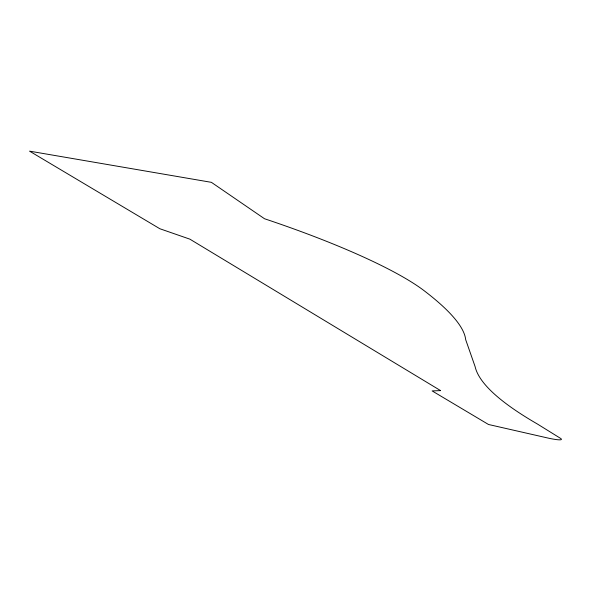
<?xml version="1.0" encoding="UTF-8"?>
<svg xmlns="http://www.w3.org/2000/svg" width="591" height="591" viewBox="0 0 591 591"><rect width="100%" height="100%" fill="white"/><g stroke="black" fill="none" stroke-linecap="round" stroke-linejoin="round"><path stroke-width="0.89" d="M440.598 390.614L432.117 390.91L488.491 424.486L546.298 437.665A21.15 2.386 15.1 0 0 560.726 438.478L537.374 423.998A1459.046 171.929 10.4 0 1 475.098 366.583L465.671 339.626A697.639 100.108 18.9 0 0 424.478 290.971A225.54 38.046 17.1 0 0 264.509 218.744L211.401 182.338L29.55 151.148L159.836 228.739L189.859 239.148L440.598 390.614"/></g></svg>
